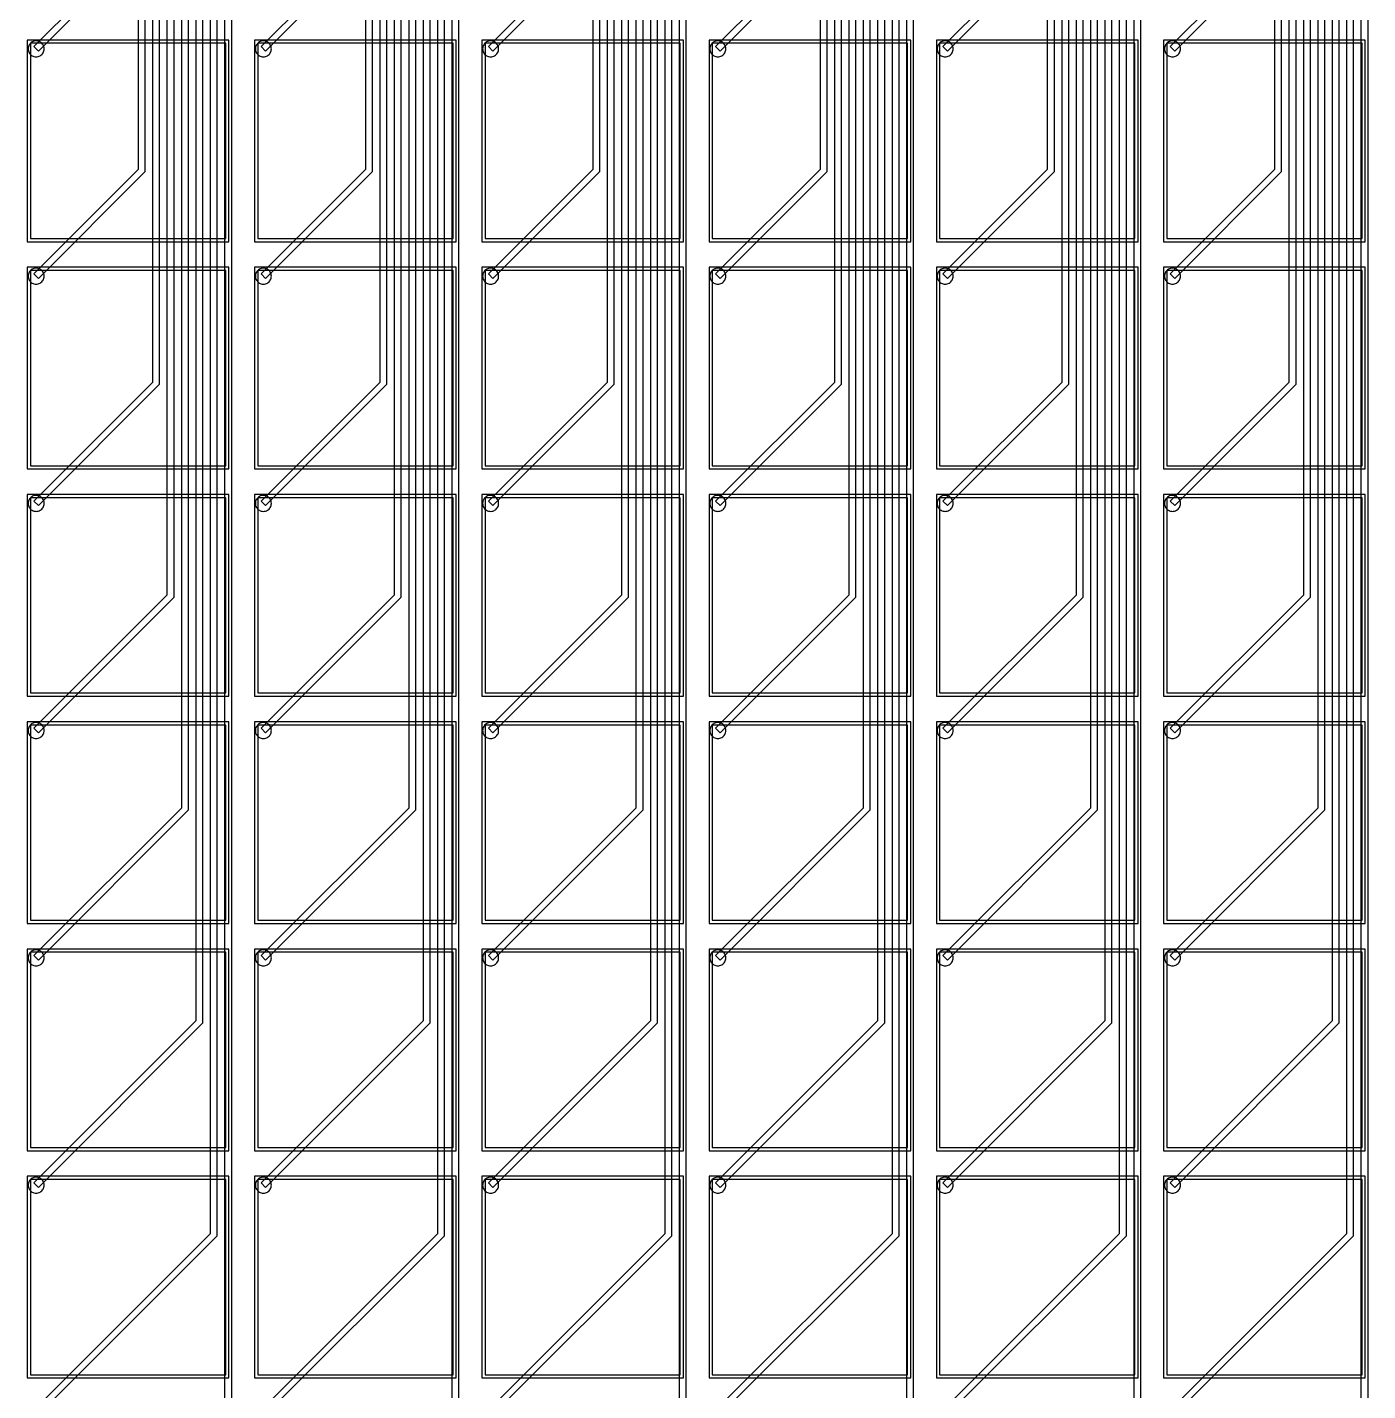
# Model space of a CAD drawing. Header units: metres. Extents: x -1210 to 4965, y 111 to 1966.
# Drawn here: x 1420 to 1838.8, y 749 to 1175 of the extents above; entities that cross this region are included whole.
import ezdxf

# ---------------------------------------------------------------- set-up
doc = ezdxf.new("R2010")
doc.units = ezdxf.units.M
for name, color, linetype in [('Etching', 1, 'CONTINUOUS'), ('EtchingPad', 2, 'CONTINUOUS'), ('Metal1', 4, 'CONTINUOUS'), ('Metal2', 3, 'CONTINUOUS')]:
    doc.layers.add(name, color=color, linetype=linetype)

msp = doc.modelspace()

# ---------------------------------------------------------------- linework, layer by layer
at = {"layer": 'Etching'}
for points in [[(1425.25, 1168.25), (1425.23, 1168.58), (1425.16, 1168.9), (1425.06, 1169.21), (1424.92, 1169.5), (1424.73, 1169.77), (1424.52, 1170.02), (1424.27, 1170.23), (1424, 1170.42), (1423.71, 1170.56), (1423.4, 1170.66), (1423.08, 1170.73), (1422.75, 1170.75), (1422.42, 1170.73), (1422.1, 1170.66), (1421.79, 1170.56), (1421.5, 1170.42), (1421.23, 1170.23), (1420.98, 1170.02), (1420.77, 1169.77), (1420.58, 1169.5), (1420.44, 1169.21), (1420.34, 1168.9), (1420.27, 1168.58), (1420.25, 1168.25), (1420.27, 1167.92), (1420.34, 1167.6), (1420.44, 1167.29), (1420.58, 1167), (1420.77, 1166.73), (1420.98, 1166.48), (1421.23, 1166.27), (1421.5, 1166.08), (1421.79, 1165.94), (1422.1, 1165.84), (1422.42, 1165.77), (1422.75, 1165.75), (1423.08, 1165.77), (1423.4, 1165.84), (1423.71, 1165.94), (1424, 1166.08), (1424.27, 1166.27), (1424.52, 1166.48), (1424.73, 1166.73), (1424.92, 1167), (1425.06, 1167.29), (1425.16, 1167.6), (1425.23, 1167.92), (1425.25, 1168.25)], [(1496.25, 1168.25), (1496.23, 1168.58), (1496.16, 1168.9), (1496.06, 1169.21), (1495.92, 1169.5), (1495.73, 1169.77), (1495.52, 1170.02), (1495.27, 1170.23), (1495, 1170.42), (1494.71, 1170.56), (1494.4, 1170.66), (1494.08, 1170.73), (1493.75, 1170.75), (1493.42, 1170.73), (1493.1, 1170.66), (1492.79, 1170.56), (1492.5, 1170.42), (1492.23, 1170.23), (1491.98, 1170.02), (1491.77, 1169.77), (1491.58, 1169.5), (1491.44, 1169.21), (1491.34, 1168.9), (1491.27, 1168.58), (1491.25, 1168.25), (1491.27, 1167.92), (1491.34, 1167.6), (1491.44, 1167.29), (1491.58, 1167), (1491.77, 1166.73), (1491.98, 1166.48), (1492.23, 1166.27), (1492.5, 1166.08), (1492.79, 1165.94), (1493.1, 1165.84), (1493.42, 1165.77), (1493.75, 1165.75), (1494.08, 1165.77), (1494.4, 1165.84), (1494.71, 1165.94), (1495, 1166.08), (1495.27, 1166.27), (1495.52, 1166.48), (1495.73, 1166.73), (1495.92, 1167), (1496.06, 1167.29), (1496.16, 1167.6), (1496.23, 1167.92), (1496.25, 1168.25)], [(1567.25, 1168.25), (1567.23, 1168.58), (1567.16, 1168.9), (1567.06, 1169.21), (1566.92, 1169.5), (1566.73, 1169.77), (1566.52, 1170.02), (1566.27, 1170.23), (1566, 1170.42), (1565.71, 1170.56), (1565.4, 1170.66), (1565.08, 1170.73), (1564.75, 1170.75), (1564.42, 1170.73), (1564.1, 1170.66), (1563.79, 1170.56), (1563.5, 1170.42), (1563.23, 1170.23), (1562.98, 1170.02), (1562.77, 1169.77), (1562.58, 1169.5), (1562.44, 1169.21), (1562.34, 1168.9), (1562.27, 1168.58), (1562.25, 1168.25), (1562.27, 1167.92), (1562.34, 1167.6), (1562.44, 1167.29), (1562.58, 1167), (1562.77, 1166.73), (1562.98, 1166.48), (1563.23, 1166.27), (1563.5, 1166.08), (1563.79, 1165.94), (1564.1, 1165.84), (1564.42, 1165.77), (1564.75, 1165.75), (1565.08, 1165.77), (1565.4, 1165.84), (1565.71, 1165.94), (1566, 1166.08), (1566.27, 1166.27), (1566.52, 1166.48), (1566.73, 1166.73), (1566.92, 1167), (1567.06, 1167.29), (1567.16, 1167.6), (1567.23, 1167.92), (1567.25, 1168.25)], [(1638.25, 1168.25), (1638.23, 1168.58), (1638.16, 1168.9), (1638.06, 1169.21), (1637.92, 1169.5), (1637.73, 1169.77), (1637.52, 1170.02), (1637.27, 1170.23), (1637, 1170.42), (1636.71, 1170.56), (1636.4, 1170.66), (1636.08, 1170.73), (1635.75, 1170.75), (1635.42, 1170.73), (1635.1, 1170.66), (1634.79, 1170.56), (1634.5, 1170.42), (1634.23, 1170.23), (1633.98, 1170.02), (1633.77, 1169.77), (1633.58, 1169.5), (1633.44, 1169.21), (1633.34, 1168.9), (1633.27, 1168.58), (1633.25, 1168.25), (1633.27, 1167.92), (1633.34, 1167.6), (1633.44, 1167.29), (1633.58, 1167), (1633.77, 1166.73), (1633.98, 1166.48), (1634.23, 1166.27), (1634.5, 1166.08), (1634.79, 1165.94), (1635.1, 1165.84), (1635.42, 1165.77), (1635.75, 1165.75), (1636.08, 1165.77), (1636.4, 1165.84), (1636.71, 1165.94), (1637, 1166.08), (1637.27, 1166.27), (1637.52, 1166.48), (1637.73, 1166.73), (1637.92, 1167), (1638.06, 1167.29), (1638.16, 1167.6), (1638.23, 1167.92), (1638.25, 1168.25)], [(1709.25, 1168.25), (1709.23, 1168.58), (1709.16, 1168.9), (1709.06, 1169.21), (1708.92, 1169.5), (1708.73, 1169.77), (1708.52, 1170.02), (1708.27, 1170.23), (1708, 1170.42), (1707.71, 1170.56), (1707.4, 1170.66), (1707.08, 1170.73), (1706.75, 1170.75), (1706.42, 1170.73), (1706.1, 1170.66), (1705.79, 1170.56), (1705.5, 1170.42), (1705.23, 1170.23), (1704.98, 1170.02), (1704.77, 1169.77), (1704.58, 1169.5), (1704.44, 1169.21), (1704.34, 1168.9), (1704.27, 1168.58), (1704.25, 1168.25), (1704.27, 1167.92), (1704.34, 1167.6), (1704.44, 1167.29), (1704.58, 1167), (1704.77, 1166.73), (1704.98, 1166.48), (1705.23, 1166.27), (1705.5, 1166.08), (1705.79, 1165.94), (1706.1, 1165.84), (1706.42, 1165.77), (1706.75, 1165.75), (1707.08, 1165.77), (1707.4, 1165.84), (1707.71, 1165.94), (1708, 1166.08), (1708.27, 1166.27), (1708.52, 1166.48), (1708.73, 1166.73), (1708.92, 1167), (1709.06, 1167.29), (1709.16, 1167.6), (1709.23, 1167.92), (1709.25, 1168.25)], [(1780.25, 1168.25), (1780.23, 1168.58), (1780.16, 1168.9), (1780.06, 1169.21), (1779.92, 1169.5), (1779.73, 1169.77), (1779.52, 1170.02), (1779.27, 1170.23), (1779, 1170.42), (1778.71, 1170.56), (1778.4, 1170.66), (1778.08, 1170.73), (1777.75, 1170.75), (1777.42, 1170.73), (1777.1, 1170.66), (1776.79, 1170.56), (1776.5, 1170.42), (1776.23, 1170.23), (1775.98, 1170.02), (1775.77, 1169.77), (1775.58, 1169.5), (1775.44, 1169.21), (1775.34, 1168.9), (1775.27, 1168.58), (1775.25, 1168.25), (1775.27, 1167.92), (1775.34, 1167.6), (1775.44, 1167.29), (1775.58, 1167), (1775.77, 1166.73), (1775.98, 1166.48), (1776.23, 1166.27), (1776.5, 1166.08), (1776.79, 1165.94), (1777.1, 1165.84), (1777.42, 1165.77), (1777.75, 1165.75), (1778.08, 1165.77), (1778.4, 1165.84), (1778.71, 1165.94), (1779, 1166.08), (1779.27, 1166.27), (1779.52, 1166.48), (1779.73, 1166.73), (1779.92, 1167), (1780.06, 1167.29), (1780.16, 1167.6), (1780.23, 1167.92), (1780.25, 1168.25)], [(1425.25, 1097.25), (1425.23, 1097.58), (1425.16, 1097.9), (1425.06, 1098.21), (1424.92, 1098.5), (1424.73, 1098.77), (1424.52, 1099.02), (1424.27, 1099.23), (1424, 1099.42), (1423.71, 1099.56), (1423.4, 1099.66), (1423.08, 1099.73), (1422.75, 1099.75), (1422.42, 1099.73), (1422.1, 1099.66), (1421.79, 1099.56), (1421.5, 1099.42), (1421.23, 1099.23), (1420.98, 1099.02), (1420.77, 1098.77), (1420.58, 1098.5), (1420.44, 1098.21), (1420.34, 1097.9), (1420.27, 1097.58), (1420.25, 1097.25), (1420.27, 1096.92), (1420.34, 1096.6), (1420.44, 1096.29), (1420.58, 1096), (1420.77, 1095.73), (1420.98, 1095.48), (1421.23, 1095.27), (1421.5, 1095.08), (1421.79, 1094.94), (1422.1, 1094.84), (1422.42, 1094.77), (1422.75, 1094.75), (1423.08, 1094.77), (1423.4, 1094.84), (1423.71, 1094.94), (1424, 1095.08), (1424.27, 1095.27), (1424.52, 1095.48), (1424.73, 1095.73), (1424.92, 1096), (1425.06, 1096.29), (1425.16, 1096.6), (1425.23, 1096.92), (1425.25, 1097.25)], [(1496.25, 1097.25), (1496.23, 1097.58), (1496.16, 1097.9), (1496.06, 1098.21), (1495.92, 1098.5), (1495.73, 1098.77), (1495.52, 1099.02), (1495.27, 1099.23), (1495, 1099.42), (1494.71, 1099.56), (1494.4, 1099.66), (1494.08, 1099.73), (1493.75, 1099.75), (1493.42, 1099.73), (1493.1, 1099.66), (1492.79, 1099.56), (1492.5, 1099.42), (1492.23, 1099.23), (1491.98, 1099.02), (1491.77, 1098.77), (1491.58, 1098.5), (1491.44, 1098.21), (1491.34, 1097.9), (1491.27, 1097.58), (1491.25, 1097.25), (1491.27, 1096.92), (1491.34, 1096.6), (1491.44, 1096.29), (1491.58, 1096), (1491.77, 1095.73), (1491.98, 1095.48), (1492.23, 1095.27), (1492.5, 1095.08), (1492.79, 1094.94), (1493.1, 1094.84), (1493.42, 1094.77), (1493.75, 1094.75), (1494.08, 1094.77), (1494.4, 1094.84), (1494.71, 1094.94), (1495, 1095.08), (1495.27, 1095.27), (1495.52, 1095.48), (1495.73, 1095.73), (1495.92, 1096), (1496.06, 1096.29), (1496.16, 1096.6), (1496.23, 1096.92), (1496.25, 1097.25)], [(1567.25, 1097.25), (1567.23, 1097.58), (1567.16, 1097.9), (1567.06, 1098.21), (1566.92, 1098.5), (1566.73, 1098.77), (1566.52, 1099.02), (1566.27, 1099.23), (1566, 1099.42), (1565.71, 1099.56), (1565.4, 1099.66), (1565.08, 1099.73), (1564.75, 1099.75), (1564.42, 1099.73), (1564.1, 1099.66), (1563.79, 1099.56), (1563.5, 1099.42), (1563.23, 1099.23), (1562.98, 1099.02), (1562.77, 1098.77), (1562.58, 1098.5), (1562.44, 1098.21), (1562.34, 1097.9), (1562.27, 1097.58), (1562.25, 1097.25), (1562.27, 1096.92), (1562.34, 1096.6), (1562.44, 1096.29), (1562.58, 1096), (1562.77, 1095.73), (1562.98, 1095.48), (1563.23, 1095.27), (1563.5, 1095.08), (1563.79, 1094.94), (1564.1, 1094.84), (1564.42, 1094.77), (1564.75, 1094.75), (1565.08, 1094.77), (1565.4, 1094.84), (1565.71, 1094.94), (1566, 1095.08), (1566.27, 1095.27), (1566.52, 1095.48), (1566.73, 1095.73), (1566.92, 1096), (1567.06, 1096.29), (1567.16, 1096.6), (1567.23, 1096.92), (1567.25, 1097.25)], [(1638.25, 1097.25), (1638.23, 1097.58), (1638.16, 1097.9), (1638.06, 1098.21), (1637.92, 1098.5), (1637.73, 1098.77), (1637.52, 1099.02), (1637.27, 1099.23), (1637, 1099.42), (1636.71, 1099.56), (1636.4, 1099.66), (1636.08, 1099.73), (1635.75, 1099.75), (1635.42, 1099.73), (1635.1, 1099.66), (1634.79, 1099.56), (1634.5, 1099.42), (1634.23, 1099.23), (1633.98, 1099.02), (1633.77, 1098.77), (1633.58, 1098.5), (1633.44, 1098.21), (1633.34, 1097.9), (1633.27, 1097.58), (1633.25, 1097.25), (1633.27, 1096.92), (1633.34, 1096.6), (1633.44, 1096.29), (1633.58, 1096), (1633.77, 1095.73), (1633.98, 1095.48), (1634.23, 1095.27), (1634.5, 1095.08), (1634.79, 1094.94), (1635.1, 1094.84), (1635.42, 1094.77), (1635.75, 1094.75), (1636.08, 1094.77), (1636.4, 1094.84), (1636.71, 1094.94), (1637, 1095.08), (1637.27, 1095.27), (1637.52, 1095.48), (1637.73, 1095.73), (1637.92, 1096), (1638.06, 1096.29), (1638.16, 1096.6), (1638.23, 1096.92), (1638.25, 1097.25)], [(1709.25, 1097.25), (1709.23, 1097.58), (1709.16, 1097.9), (1709.06, 1098.21), (1708.92, 1098.5), (1708.73, 1098.77), (1708.52, 1099.02), (1708.27, 1099.23), (1708, 1099.42), (1707.71, 1099.56), (1707.4, 1099.66), (1707.08, 1099.73), (1706.75, 1099.75), (1706.42, 1099.73), (1706.1, 1099.66), (1705.79, 1099.56), (1705.5, 1099.42), (1705.23, 1099.23), (1704.98, 1099.02), (1704.77, 1098.77), (1704.58, 1098.5), (1704.44, 1098.21), (1704.34, 1097.9), (1704.27, 1097.58), (1704.25, 1097.25), (1704.27, 1096.92), (1704.34, 1096.6), (1704.44, 1096.29), (1704.58, 1096), (1704.77, 1095.73), (1704.98, 1095.48), (1705.23, 1095.27), (1705.5, 1095.08), (1705.79, 1094.94), (1706.1, 1094.84), (1706.42, 1094.77), (1706.75, 1094.75), (1707.08, 1094.77), (1707.4, 1094.84), (1707.71, 1094.94), (1708, 1095.08), (1708.27, 1095.27), (1708.52, 1095.48), (1708.73, 1095.73), (1708.92, 1096), (1709.06, 1096.29), (1709.16, 1096.6), (1709.23, 1096.92), (1709.25, 1097.25)], [(1780.25, 1097.25), (1780.23, 1097.58), (1780.16, 1097.9), (1780.06, 1098.21), (1779.92, 1098.5), (1779.73, 1098.77), (1779.52, 1099.02), (1779.27, 1099.23), (1779, 1099.42), (1778.71, 1099.56), (1778.4, 1099.66), (1778.08, 1099.73), (1777.75, 1099.75), (1777.42, 1099.73), (1777.1, 1099.66), (1776.79, 1099.56), (1776.5, 1099.42), (1776.23, 1099.23), (1775.98, 1099.02), (1775.77, 1098.77), (1775.58, 1098.5), (1775.44, 1098.21), (1775.34, 1097.9), (1775.27, 1097.58), (1775.25, 1097.25), (1775.27, 1096.92), (1775.34, 1096.6), (1775.44, 1096.29), (1775.58, 1096), (1775.77, 1095.73), (1775.98, 1095.48), (1776.23, 1095.27), (1776.5, 1095.08), (1776.79, 1094.94), (1777.1, 1094.84), (1777.42, 1094.77), (1777.75, 1094.75), (1778.08, 1094.77), (1778.4, 1094.84), (1778.71, 1094.94), (1779, 1095.08), (1779.27, 1095.27), (1779.52, 1095.48), (1779.73, 1095.73), (1779.92, 1096), (1780.06, 1096.29), (1780.16, 1096.6), (1780.23, 1096.92), (1780.25, 1097.25)], [(1425.25, 1026.25), (1425.23, 1026.58), (1425.16, 1026.9), (1425.06, 1027.21), (1424.92, 1027.5), (1424.73, 1027.77), (1424.52, 1028.02), (1424.27, 1028.23), (1424, 1028.42), (1423.71, 1028.56), (1423.4, 1028.66), (1423.08, 1028.73), (1422.75, 1028.75), (1422.42, 1028.73), (1422.1, 1028.66), (1421.79, 1028.56), (1421.5, 1028.42), (1421.23, 1028.23), (1420.98, 1028.02), (1420.77, 1027.77), (1420.58, 1027.5), (1420.44, 1027.21), (1420.34, 1026.9), (1420.27, 1026.58), (1420.25, 1026.25), (1420.27, 1025.92), (1420.34, 1025.6), (1420.44, 1025.29), (1420.58, 1025), (1420.77, 1024.73), (1420.98, 1024.48), (1421.23, 1024.27), (1421.5, 1024.08), (1421.79, 1023.94), (1422.1, 1023.84), (1422.42, 1023.77), (1422.75, 1023.75), (1423.08, 1023.77), (1423.4, 1023.84), (1423.71, 1023.94), (1424, 1024.08), (1424.27, 1024.27), (1424.52, 1024.48), (1424.73, 1024.73), (1424.92, 1025), (1425.06, 1025.29), (1425.16, 1025.6), (1425.23, 1025.92), (1425.25, 1026.25)], [(1496.25, 1026.25), (1496.23, 1026.58), (1496.16, 1026.9), (1496.06, 1027.21), (1495.92, 1027.5), (1495.73, 1027.77), (1495.52, 1028.02), (1495.27, 1028.23), (1495, 1028.42), (1494.71, 1028.56), (1494.4, 1028.66), (1494.08, 1028.73), (1493.75, 1028.75), (1493.42, 1028.73), (1493.1, 1028.66), (1492.79, 1028.56), (1492.5, 1028.42), (1492.23, 1028.23), (1491.98, 1028.02), (1491.77, 1027.77), (1491.58, 1027.5), (1491.44, 1027.21), (1491.34, 1026.9), (1491.27, 1026.58), (1491.25, 1026.25), (1491.27, 1025.92), (1491.34, 1025.6), (1491.44, 1025.29), (1491.58, 1025), (1491.77, 1024.73), (1491.98, 1024.48), (1492.23, 1024.27), (1492.5, 1024.08), (1492.79, 1023.94), (1493.1, 1023.84), (1493.42, 1023.77), (1493.75, 1023.75), (1494.08, 1023.77), (1494.4, 1023.84), (1494.71, 1023.94), (1495, 1024.08), (1495.27, 1024.27), (1495.52, 1024.48), (1495.73, 1024.73), (1495.92, 1025), (1496.06, 1025.29), (1496.16, 1025.6), (1496.23, 1025.92), (1496.25, 1026.25)], [(1567.25, 1026.25), (1567.23, 1026.58), (1567.16, 1026.9), (1567.06, 1027.21), (1566.92, 1027.5), (1566.73, 1027.77), (1566.52, 1028.02), (1566.27, 1028.23), (1566, 1028.42), (1565.71, 1028.56), (1565.4, 1028.66), (1565.08, 1028.73), (1564.75, 1028.75), (1564.42, 1028.73), (1564.1, 1028.66), (1563.79, 1028.56), (1563.5, 1028.42), (1563.23, 1028.23), (1562.98, 1028.02), (1562.77, 1027.77), (1562.58, 1027.5), (1562.44, 1027.21), (1562.34, 1026.9), (1562.27, 1026.58), (1562.25, 1026.25), (1562.27, 1025.92), (1562.34, 1025.6), (1562.44, 1025.29), (1562.58, 1025), (1562.77, 1024.73), (1562.98, 1024.48), (1563.23, 1024.27), (1563.5, 1024.08), (1563.79, 1023.94), (1564.1, 1023.84), (1564.42, 1023.77), (1564.75, 1023.75), (1565.08, 1023.77), (1565.4, 1023.84), (1565.71, 1023.94), (1566, 1024.08), (1566.27, 1024.27), (1566.52, 1024.48), (1566.73, 1024.73), (1566.92, 1025), (1567.06, 1025.29), (1567.16, 1025.6), (1567.23, 1025.92), (1567.25, 1026.25)], [(1638.25, 1026.25), (1638.23, 1026.58), (1638.16, 1026.9), (1638.06, 1027.21), (1637.92, 1027.5), (1637.73, 1027.77), (1637.52, 1028.02), (1637.27, 1028.23), (1637, 1028.42), (1636.71, 1028.56), (1636.4, 1028.66), (1636.08, 1028.73), (1635.75, 1028.75), (1635.42, 1028.73), (1635.1, 1028.66), (1634.79, 1028.56), (1634.5, 1028.42), (1634.23, 1028.23), (1633.98, 1028.02), (1633.77, 1027.77), (1633.58, 1027.5), (1633.44, 1027.21), (1633.34, 1026.9), (1633.27, 1026.58), (1633.25, 1026.25), (1633.27, 1025.92), (1633.34, 1025.6), (1633.44, 1025.29), (1633.58, 1025), (1633.77, 1024.73), (1633.98, 1024.48), (1634.23, 1024.27), (1634.5, 1024.08), (1634.79, 1023.94), (1635.1, 1023.84), (1635.42, 1023.77), (1635.75, 1023.75), (1636.08, 1023.77), (1636.4, 1023.84), (1636.71, 1023.94), (1637, 1024.08), (1637.27, 1024.27), (1637.52, 1024.48), (1637.73, 1024.73), (1637.92, 1025), (1638.06, 1025.29), (1638.16, 1025.6), (1638.23, 1025.92), (1638.25, 1026.25)], [(1709.25, 1026.25), (1709.23, 1026.58), (1709.16, 1026.9), (1709.06, 1027.21), (1708.92, 1027.5), (1708.73, 1027.77), (1708.52, 1028.02), (1708.27, 1028.23), (1708, 1028.42), (1707.71, 1028.56), (1707.4, 1028.66), (1707.08, 1028.73), (1706.75, 1028.75), (1706.42, 1028.73), (1706.1, 1028.66), (1705.79, 1028.56), (1705.5, 1028.42), (1705.23, 1028.23), (1704.98, 1028.02), (1704.77, 1027.77), (1704.58, 1027.5), (1704.44, 1027.21), (1704.34, 1026.9), (1704.27, 1026.58), (1704.25, 1026.25), (1704.27, 1025.92), (1704.34, 1025.6), (1704.44, 1025.29), (1704.58, 1025), (1704.77, 1024.73), (1704.98, 1024.48), (1705.23, 1024.27), (1705.5, 1024.08), (1705.79, 1023.94), (1706.1, 1023.84), (1706.42, 1023.77), (1706.75, 1023.75), (1707.08, 1023.77), (1707.4, 1023.84), (1707.71, 1023.94), (1708, 1024.08), (1708.27, 1024.27), (1708.52, 1024.48), (1708.73, 1024.73), (1708.92, 1025), (1709.06, 1025.29), (1709.16, 1025.6), (1709.23, 1025.92), (1709.25, 1026.25)], [(1780.25, 1026.25), (1780.23, 1026.58), (1780.16, 1026.9), (1780.06, 1027.21), (1779.92, 1027.5), (1779.73, 1027.77), (1779.52, 1028.02), (1779.27, 1028.23), (1779, 1028.42), (1778.71, 1028.56), (1778.4, 1028.66), (1778.08, 1028.73), (1777.75, 1028.75), (1777.42, 1028.73), (1777.1, 1028.66), (1776.79, 1028.56), (1776.5, 1028.42), (1776.23, 1028.23), (1775.98, 1028.02), (1775.77, 1027.77), (1775.58, 1027.5), (1775.44, 1027.21), (1775.34, 1026.9), (1775.27, 1026.58), (1775.25, 1026.25), (1775.27, 1025.92), (1775.34, 1025.6), (1775.44, 1025.29), (1775.58, 1025), (1775.77, 1024.73), (1775.98, 1024.48), (1776.23, 1024.27), (1776.5, 1024.08), (1776.79, 1023.94), (1777.1, 1023.84), (1777.42, 1023.77), (1777.75, 1023.75), (1778.08, 1023.77), (1778.4, 1023.84), (1778.71, 1023.94), (1779, 1024.08), (1779.27, 1024.27), (1779.52, 1024.48), (1779.73, 1024.73), (1779.92, 1025), (1780.06, 1025.29), (1780.16, 1025.6), (1780.23, 1025.92), (1780.25, 1026.25)], [(1425.25, 955.25), (1425.23, 955.58), (1425.16, 955.9), (1425.06, 956.21), (1424.92, 956.5), (1424.73, 956.77), (1424.52, 957.02), (1424.27, 957.23), (1424, 957.42), (1423.71, 957.56), (1423.4, 957.66), (1423.08, 957.73), (1422.75, 957.75), (1422.42, 957.73), (1422.1, 957.66), (1421.79, 957.56), (1421.5, 957.42), (1421.23, 957.23), (1420.98, 957.02), (1420.77, 956.77), (1420.58, 956.5), (1420.44, 956.21), (1420.34, 955.9), (1420.27, 955.58), (1420.25, 955.25), (1420.27, 954.92), (1420.34, 954.6), (1420.44, 954.29), (1420.58, 954), (1420.77, 953.73), (1420.98, 953.48), (1421.23, 953.27), (1421.5, 953.08), (1421.79, 952.94), (1422.1, 952.84), (1422.42, 952.77), (1422.75, 952.75), (1423.08, 952.77), (1423.4, 952.84), (1423.71, 952.94), (1424, 953.08), (1424.27, 953.27), (1424.52, 953.48), (1424.73, 953.73), (1424.92, 954), (1425.06, 954.29), (1425.16, 954.6), (1425.23, 954.92), (1425.25, 955.25)], [(1496.25, 955.25), (1496.23, 955.58), (1496.16, 955.9), (1496.06, 956.21), (1495.92, 956.5), (1495.73, 956.77), (1495.52, 957.02), (1495.27, 957.23), (1495, 957.42), (1494.71, 957.56), (1494.4, 957.66), (1494.08, 957.73), (1493.75, 957.75), (1493.42, 957.73), (1493.1, 957.66), (1492.79, 957.56), (1492.5, 957.42), (1492.23, 957.23), (1491.98, 957.02), (1491.77, 956.77), (1491.58, 956.5), (1491.44, 956.21), (1491.34, 955.9), (1491.27, 955.58), (1491.25, 955.25), (1491.27, 954.92), (1491.34, 954.6), (1491.44, 954.29), (1491.58, 954), (1491.77, 953.73), (1491.98, 953.48), (1492.23, 953.27), (1492.5, 953.08), (1492.79, 952.94), (1493.1, 952.84), (1493.42, 952.77), (1493.75, 952.75), (1494.08, 952.77), (1494.4, 952.84), (1494.71, 952.94), (1495, 953.08), (1495.27, 953.27), (1495.52, 953.48), (1495.73, 953.73), (1495.92, 954), (1496.06, 954.29), (1496.16, 954.6), (1496.23, 954.92), (1496.25, 955.25)], [(1567.25, 955.25), (1567.23, 955.58), (1567.16, 955.9), (1567.06, 956.21), (1566.92, 956.5), (1566.73, 956.77), (1566.52, 957.02), (1566.27, 957.23), (1566, 957.42), (1565.71, 957.56), (1565.4, 957.66), (1565.08, 957.73), (1564.75, 957.75), (1564.42, 957.73), (1564.1, 957.66), (1563.79, 957.56), (1563.5, 957.42), (1563.23, 957.23), (1562.98, 957.02), (1562.77, 956.77), (1562.58, 956.5), (1562.44, 956.21), (1562.34, 955.9), (1562.27, 955.58), (1562.25, 955.25), (1562.27, 954.92), (1562.34, 954.6), (1562.44, 954.29), (1562.58, 954), (1562.77, 953.73), (1562.98, 953.48), (1563.23, 953.27), (1563.5, 953.08), (1563.79, 952.94), (1564.1, 952.84), (1564.42, 952.77), (1564.75, 952.75), (1565.08, 952.77), (1565.4, 952.84), (1565.71, 952.94), (1566, 953.08), (1566.27, 953.27), (1566.52, 953.48), (1566.73, 953.73), (1566.92, 954), (1567.06, 954.29), (1567.16, 954.6), (1567.23, 954.92), (1567.25, 955.25)], [(1638.25, 955.25), (1638.23, 955.58), (1638.16, 955.9), (1638.06, 956.21), (1637.92, 956.5), (1637.73, 956.77), (1637.52, 957.02), (1637.27, 957.23), (1637, 957.42), (1636.71, 957.56), (1636.4, 957.66), (1636.08, 957.73), (1635.75, 957.75), (1635.42, 957.73), (1635.1, 957.66), (1634.79, 957.56), (1634.5, 957.42), (1634.23, 957.23), (1633.98, 957.02), (1633.77, 956.77), (1633.58, 956.5), (1633.44, 956.21), (1633.34, 955.9), (1633.27, 955.58), (1633.25, 955.25), (1633.27, 954.92), (1633.34, 954.6), (1633.44, 954.29), (1633.58, 954), (1633.77, 953.73), (1633.98, 953.48), (1634.23, 953.27), (1634.5, 953.08), (1634.79, 952.94), (1635.1, 952.84), (1635.42, 952.77), (1635.75, 952.75), (1636.08, 952.77), (1636.4, 952.84), (1636.71, 952.94), (1637, 953.08), (1637.27, 953.27), (1637.52, 953.48), (1637.73, 953.73), (1637.92, 954), (1638.06, 954.29), (1638.16, 954.6), (1638.23, 954.92), (1638.25, 955.25)], [(1709.25, 955.25), (1709.23, 955.58), (1709.16, 955.9), (1709.06, 956.21), (1708.92, 956.5), (1708.73, 956.77), (1708.52, 957.02), (1708.27, 957.23), (1708, 957.42), (1707.71, 957.56), (1707.4, 957.66), (1707.08, 957.73), (1706.75, 957.75), (1706.42, 957.73), (1706.1, 957.66), (1705.79, 957.56), (1705.5, 957.42), (1705.23, 957.23), (1704.98, 957.02), (1704.77, 956.77), (1704.58, 956.5), (1704.44, 956.21), (1704.34, 955.9), (1704.27, 955.58), (1704.25, 955.25), (1704.27, 954.92), (1704.34, 954.6), (1704.44, 954.29), (1704.58, 954), (1704.77, 953.73), (1704.98, 953.48), (1705.23, 953.27), (1705.5, 953.08), (1705.79, 952.94), (1706.1, 952.84), (1706.42, 952.77), (1706.75, 952.75), (1707.08, 952.77), (1707.4, 952.84), (1707.71, 952.94), (1708, 953.08), (1708.27, 953.27), (1708.52, 953.48), (1708.73, 953.73), (1708.92, 954), (1709.06, 954.29), (1709.16, 954.6), (1709.23, 954.92), (1709.25, 955.25)], [(1780.25, 955.25), (1780.23, 955.58), (1780.16, 955.9), (1780.06, 956.21), (1779.92, 956.5), (1779.73, 956.77), (1779.52, 957.02), (1779.27, 957.23), (1779, 957.42), (1778.71, 957.56), (1778.4, 957.66), (1778.08, 957.73), (1777.75, 957.75), (1777.42, 957.73), (1777.1, 957.66), (1776.79, 957.56), (1776.5, 957.42), (1776.23, 957.23), (1775.98, 957.02), (1775.77, 956.77), (1775.58, 956.5), (1775.44, 956.21), (1775.34, 955.9), (1775.27, 955.58), (1775.25, 955.25), (1775.27, 954.92), (1775.34, 954.6), (1775.44, 954.29), (1775.58, 954), (1775.77, 953.73), (1775.98, 953.48), (1776.23, 953.27), (1776.5, 953.08), (1776.79, 952.94), (1777.1, 952.84), (1777.42, 952.77), (1777.75, 952.75), (1778.08, 952.77), (1778.4, 952.84), (1778.71, 952.94), (1779, 953.08), (1779.27, 953.27), (1779.52, 953.48), (1779.73, 953.73), (1779.92, 954), (1780.06, 954.29), (1780.16, 954.6), (1780.23, 954.92), (1780.25, 955.25)], [(1425.25, 884.25), (1425.23, 884.58), (1425.16, 884.9), (1425.06, 885.21), (1424.92, 885.5), (1424.73, 885.77), (1424.52, 886.02), (1424.27, 886.23), (1424, 886.42), (1423.71, 886.56), (1423.4, 886.66), (1423.08, 886.73), (1422.75, 886.75), (1422.42, 886.73), (1422.1, 886.66), (1421.79, 886.56), (1421.5, 886.42), (1421.23, 886.23), (1420.98, 886.02), (1420.77, 885.77), (1420.58, 885.5), (1420.44, 885.21), (1420.34, 884.9), (1420.27, 884.58), (1420.25, 884.25), (1420.27, 883.92), (1420.34, 883.6), (1420.44, 883.29), (1420.58, 883), (1420.77, 882.73), (1420.98, 882.48), (1421.23, 882.27), (1421.5, 882.08), (1421.79, 881.94), (1422.1, 881.84), (1422.42, 881.77), (1422.75, 881.75), (1423.08, 881.77), (1423.4, 881.84), (1423.71, 881.94), (1424, 882.08), (1424.27, 882.27), (1424.52, 882.48), (1424.73, 882.73), (1424.92, 883), (1425.06, 883.29), (1425.16, 883.6), (1425.23, 883.92), (1425.25, 884.25)], [(1496.25, 884.25), (1496.23, 884.58), (1496.16, 884.9), (1496.06, 885.21), (1495.92, 885.5), (1495.73, 885.77), (1495.52, 886.02), (1495.27, 886.23), (1495, 886.42), (1494.71, 886.56), (1494.4, 886.66), (1494.08, 886.73), (1493.75, 886.75), (1493.42, 886.73), (1493.1, 886.66), (1492.79, 886.56), (1492.5, 886.42), (1492.23, 886.23), (1491.98, 886.02), (1491.77, 885.77), (1491.58, 885.5), (1491.44, 885.21), (1491.34, 884.9), (1491.27, 884.58), (1491.25, 884.25), (1491.27, 883.92), (1491.34, 883.6), (1491.44, 883.29), (1491.58, 883), (1491.77, 882.73), (1491.98, 882.48), (1492.23, 882.27), (1492.5, 882.08), (1492.79, 881.94), (1493.1, 881.84), (1493.42, 881.77), (1493.75, 881.75), (1494.08, 881.77), (1494.4, 881.84), (1494.71, 881.94), (1495, 882.08), (1495.27, 882.27), (1495.52, 882.48), (1495.73, 882.73), (1495.92, 883), (1496.06, 883.29), (1496.16, 883.6), (1496.23, 883.92), (1496.25, 884.25)], [(1567.25, 884.25), (1567.23, 884.58), (1567.16, 884.9), (1567.06, 885.21), (1566.92, 885.5), (1566.73, 885.77), (1566.52, 886.02), (1566.27, 886.23), (1566, 886.42), (1565.71, 886.56), (1565.4, 886.66), (1565.08, 886.73), (1564.75, 886.75), (1564.42, 886.73), (1564.1, 886.66), (1563.79, 886.56), (1563.5, 886.42), (1563.23, 886.23), (1562.98, 886.02), (1562.77, 885.77), (1562.58, 885.5), (1562.44, 885.21), (1562.34, 884.9), (1562.27, 884.58), (1562.25, 884.25), (1562.27, 883.92), (1562.34, 883.6), (1562.44, 883.29), (1562.58, 883), (1562.77, 882.73), (1562.98, 882.48), (1563.23, 882.27), (1563.5, 882.08), (1563.79, 881.94), (1564.1, 881.84), (1564.42, 881.77), (1564.75, 881.75), (1565.08, 881.77), (1565.4, 881.84), (1565.71, 881.94), (1566, 882.08), (1566.27, 882.27), (1566.52, 882.48), (1566.73, 882.73), (1566.92, 883), (1567.06, 883.29), (1567.16, 883.6), (1567.23, 883.92), (1567.25, 884.25)], [(1638.25, 884.25), (1638.23, 884.58), (1638.16, 884.9), (1638.06, 885.21), (1637.92, 885.5), (1637.73, 885.77), (1637.52, 886.02), (1637.27, 886.23), (1637, 886.42), (1636.71, 886.56), (1636.4, 886.66), (1636.08, 886.73), (1635.75, 886.75), (1635.42, 886.73), (1635.1, 886.66), (1634.79, 886.56), (1634.5, 886.42), (1634.23, 886.23), (1633.98, 886.02), (1633.77, 885.77), (1633.58, 885.5), (1633.44, 885.21), (1633.34, 884.9), (1633.27, 884.58), (1633.25, 884.25), (1633.27, 883.92), (1633.34, 883.6), (1633.44, 883.29), (1633.58, 883), (1633.77, 882.73), (1633.98, 882.48), (1634.23, 882.27), (1634.5, 882.08), (1634.79, 881.94), (1635.1, 881.84), (1635.42, 881.77), (1635.75, 881.75), (1636.08, 881.77), (1636.4, 881.84), (1636.71, 881.94), (1637, 882.08), (1637.27, 882.27), (1637.52, 882.48), (1637.73, 882.73), (1637.92, 883), (1638.06, 883.29), (1638.16, 883.6), (1638.23, 883.92), (1638.25, 884.25)], [(1709.25, 884.25), (1709.23, 884.58), (1709.16, 884.9), (1709.06, 885.21), (1708.92, 885.5), (1708.73, 885.77), (1708.52, 886.02), (1708.27, 886.23), (1708, 886.42), (1707.71, 886.56), (1707.4, 886.66), (1707.08, 886.73), (1706.75, 886.75), (1706.42, 886.73), (1706.1, 886.66), (1705.79, 886.56), (1705.5, 886.42), (1705.23, 886.23), (1704.98, 886.02), (1704.77, 885.77), (1704.58, 885.5), (1704.44, 885.21), (1704.34, 884.9), (1704.27, 884.58), (1704.25, 884.25), (1704.27, 883.92), (1704.34, 883.6), (1704.44, 883.29), (1704.58, 883), (1704.77, 882.73), (1704.98, 882.48), (1705.23, 882.27), (1705.5, 882.08), (1705.79, 881.94), (1706.1, 881.84), (1706.42, 881.77), (1706.75, 881.75), (1707.08, 881.77), (1707.4, 881.84), (1707.71, 881.94), (1708, 882.08), (1708.27, 882.27), (1708.52, 882.48), (1708.73, 882.73), (1708.92, 883), (1709.06, 883.29), (1709.16, 883.6), (1709.23, 883.92), (1709.25, 884.25)], [(1780.25, 884.25), (1780.23, 884.58), (1780.16, 884.9), (1780.06, 885.21), (1779.92, 885.5), (1779.73, 885.77), (1779.52, 886.02), (1779.27, 886.23), (1779, 886.42), (1778.71, 886.56), (1778.4, 886.66), (1778.08, 886.73), (1777.75, 886.75), (1777.42, 886.73), (1777.1, 886.66), (1776.79, 886.56), (1776.5, 886.42), (1776.23, 886.23), (1775.98, 886.02), (1775.77, 885.77), (1775.58, 885.5), (1775.44, 885.21), (1775.34, 884.9), (1775.27, 884.58), (1775.25, 884.25), (1775.27, 883.92), (1775.34, 883.6), (1775.44, 883.29), (1775.58, 883), (1775.77, 882.73), (1775.98, 882.48), (1776.23, 882.27), (1776.5, 882.08), (1776.79, 881.94), (1777.1, 881.84), (1777.42, 881.77), (1777.75, 881.75), (1778.08, 881.77), (1778.4, 881.84), (1778.71, 881.94), (1779, 882.08), (1779.27, 882.27), (1779.52, 882.48), (1779.73, 882.73), (1779.92, 883), (1780.06, 883.29), (1780.16, 883.6), (1780.23, 883.92), (1780.25, 884.25)], [(1425.25, 813.25), (1425.23, 813.58), (1425.16, 813.9), (1425.06, 814.21), (1424.92, 814.5), (1424.73, 814.77), (1424.52, 815.02), (1424.27, 815.23), (1424, 815.42), (1423.71, 815.56), (1423.4, 815.66), (1423.08, 815.73), (1422.75, 815.75), (1422.42, 815.73), (1422.1, 815.66), (1421.79, 815.56), (1421.5, 815.42), (1421.23, 815.23), (1420.98, 815.02), (1420.77, 814.77), (1420.58, 814.5), (1420.44, 814.21), (1420.34, 813.9), (1420.27, 813.58), (1420.25, 813.25), (1420.27, 812.92), (1420.34, 812.6), (1420.44, 812.29), (1420.58, 812), (1420.77, 811.73), (1420.98, 811.48), (1421.23, 811.27), (1421.5, 811.08), (1421.79, 810.94), (1422.1, 810.84), (1422.42, 810.77), (1422.75, 810.75), (1423.08, 810.77), (1423.4, 810.84), (1423.71, 810.94), (1424, 811.08), (1424.27, 811.27), (1424.52, 811.48), (1424.73, 811.73), (1424.92, 812), (1425.06, 812.29), (1425.16, 812.6), (1425.23, 812.92), (1425.25, 813.25)], [(1496.25, 813.25), (1496.23, 813.58), (1496.16, 813.9), (1496.06, 814.21), (1495.92, 814.5), (1495.73, 814.77), (1495.52, 815.02), (1495.27, 815.23), (1495, 815.42), (1494.71, 815.56), (1494.4, 815.66), (1494.08, 815.73), (1493.75, 815.75), (1493.42, 815.73), (1493.1, 815.66), (1492.79, 815.56), (1492.5, 815.42), (1492.23, 815.23), (1491.98, 815.02), (1491.77, 814.77), (1491.58, 814.5), (1491.44, 814.21), (1491.34, 813.9), (1491.27, 813.58), (1491.25, 813.25), (1491.27, 812.92), (1491.34, 812.6), (1491.44, 812.29), (1491.58, 812), (1491.77, 811.73), (1491.98, 811.48), (1492.23, 811.27), (1492.5, 811.08), (1492.79, 810.94), (1493.1, 810.84), (1493.42, 810.77), (1493.75, 810.75), (1494.08, 810.77), (1494.4, 810.84), (1494.71, 810.94), (1495, 811.08), (1495.27, 811.27), (1495.52, 811.48), (1495.73, 811.73), (1495.92, 812), (1496.06, 812.29), (1496.16, 812.6), (1496.23, 812.92), (1496.25, 813.25)], [(1567.25, 813.25), (1567.23, 813.58), (1567.16, 813.9), (1567.06, 814.21), (1566.92, 814.5), (1566.73, 814.77), (1566.52, 815.02), (1566.27, 815.23), (1566, 815.42), (1565.71, 815.56), (1565.4, 815.66), (1565.08, 815.73), (1564.75, 815.75), (1564.42, 815.73), (1564.1, 815.66), (1563.79, 815.56), (1563.5, 815.42), (1563.23, 815.23), (1562.98, 815.02), (1562.77, 814.77), (1562.58, 814.5), (1562.44, 814.21), (1562.34, 813.9), (1562.27, 813.58), (1562.25, 813.25), (1562.27, 812.92), (1562.34, 812.6), (1562.44, 812.29), (1562.58, 812), (1562.77, 811.73), (1562.98, 811.48), (1563.23, 811.27), (1563.5, 811.08), (1563.79, 810.94), (1564.1, 810.84), (1564.42, 810.77), (1564.75, 810.75), (1565.08, 810.77), (1565.4, 810.84), (1565.71, 810.94), (1566, 811.08), (1566.27, 811.27), (1566.52, 811.48), (1566.73, 811.73), (1566.92, 812), (1567.06, 812.29), (1567.16, 812.6), (1567.23, 812.92), (1567.25, 813.25)], [(1638.25, 813.25), (1638.23, 813.58), (1638.16, 813.9), (1638.06, 814.21), (1637.92, 814.5), (1637.73, 814.77), (1637.52, 815.02), (1637.27, 815.23), (1637, 815.42), (1636.71, 815.56), (1636.4, 815.66), (1636.08, 815.73), (1635.75, 815.75), (1635.42, 815.73), (1635.1, 815.66), (1634.79, 815.56), (1634.5, 815.42), (1634.23, 815.23), (1633.98, 815.02), (1633.77, 814.77), (1633.58, 814.5), (1633.44, 814.21), (1633.34, 813.9), (1633.27, 813.58), (1633.25, 813.25), (1633.27, 812.92), (1633.34, 812.6), (1633.44, 812.29), (1633.58, 812), (1633.77, 811.73), (1633.98, 811.48), (1634.23, 811.27), (1634.5, 811.08), (1634.79, 810.94), (1635.1, 810.84), (1635.42, 810.77), (1635.75, 810.75), (1636.08, 810.77), (1636.4, 810.84), (1636.71, 810.94), (1637, 811.08), (1637.27, 811.27), (1637.52, 811.48), (1637.73, 811.73), (1637.92, 812), (1638.06, 812.29), (1638.16, 812.6), (1638.23, 812.92), (1638.25, 813.25)], [(1709.25, 813.25), (1709.23, 813.58), (1709.16, 813.9), (1709.06, 814.21), (1708.92, 814.5), (1708.73, 814.77), (1708.52, 815.02), (1708.27, 815.23), (1708, 815.42), (1707.71, 815.56), (1707.4, 815.66), (1707.08, 815.73), (1706.75, 815.75), (1706.42, 815.73), (1706.1, 815.66), (1705.79, 815.56), (1705.5, 815.42), (1705.23, 815.23), (1704.98, 815.02), (1704.77, 814.77), (1704.58, 814.5), (1704.44, 814.21), (1704.34, 813.9), (1704.27, 813.58), (1704.25, 813.25), (1704.27, 812.92), (1704.34, 812.6), (1704.44, 812.29), (1704.58, 812), (1704.77, 811.73), (1704.98, 811.48), (1705.23, 811.27), (1705.5, 811.08), (1705.79, 810.94), (1706.1, 810.84), (1706.42, 810.77), (1706.75, 810.75), (1707.08, 810.77), (1707.4, 810.84), (1707.71, 810.94), (1708, 811.08), (1708.27, 811.27), (1708.52, 811.48), (1708.73, 811.73), (1708.92, 812), (1709.06, 812.29), (1709.16, 812.6), (1709.23, 812.92), (1709.25, 813.25)], [(1780.25, 813.25), (1780.23, 813.58), (1780.16, 813.9), (1780.06, 814.21), (1779.92, 814.5), (1779.73, 814.77), (1779.52, 815.02), (1779.27, 815.23), (1779, 815.42), (1778.71, 815.56), (1778.4, 815.66), (1778.08, 815.73), (1777.75, 815.75), (1777.42, 815.73), (1777.1, 815.66), (1776.79, 815.56), (1776.5, 815.42), (1776.23, 815.23), (1775.98, 815.02), (1775.77, 814.77), (1775.58, 814.5), (1775.44, 814.21), (1775.34, 813.9), (1775.27, 813.58), (1775.25, 813.25), (1775.27, 812.92), (1775.34, 812.6), (1775.44, 812.29), (1775.58, 812), (1775.77, 811.73), (1775.98, 811.48), (1776.23, 811.27), (1776.5, 811.08), (1776.79, 810.94), (1777.1, 810.84), (1777.42, 810.77), (1777.75, 810.75), (1778.08, 810.77), (1778.4, 810.84), (1778.71, 810.94), (1779, 811.08), (1779.27, 811.27), (1779.52, 811.48), (1779.73, 811.73), (1779.92, 812), (1780.06, 812.29), (1780.16, 812.6), (1780.23, 812.92), (1780.25, 813.25)]]:
    msp.add_lwpolyline(points, close=True, dxfattribs=at)
at = {"layer": 'EtchingPad'}
for points in [[(1421, 1109), (1482, 1109), (1482, 1170), (1421, 1170), (1421, 1109)], [(1492, 1109), (1553, 1109), (1553, 1170), (1492, 1170), (1492, 1109)], [(1563, 1109), (1624, 1109), (1624, 1170), (1563, 1170), (1563, 1109)], [(1634, 1109), (1695, 1109), (1695, 1170), (1634, 1170), (1634, 1109)], [(1705, 1109), (1766, 1109), (1766, 1170), (1705, 1170), (1705, 1109)], [(1776, 1109), (1837, 1109), (1837, 1170), (1776, 1170), (1776, 1109)], [(1421, 1038), (1482, 1038), (1482, 1099), (1421, 1099), (1421, 1038)], [(1492, 1038), (1553, 1038), (1553, 1099), (1492, 1099), (1492, 1038)], [(1563, 1038), (1624, 1038), (1624, 1099), (1563, 1099), (1563, 1038)], [(1634, 1038), (1695, 1038), (1695, 1099), (1634, 1099), (1634, 1038)], [(1705, 1038), (1766, 1038), (1766, 1099), (1705, 1099), (1705, 1038)], [(1776, 1038), (1837, 1038), (1837, 1099), (1776, 1099), (1776, 1038)], [(1421, 967), (1482, 967), (1482, 1028), (1421, 1028), (1421, 967)], [(1492, 967), (1553, 967), (1553, 1028), (1492, 1028), (1492, 967)], [(1563, 967), (1624, 967), (1624, 1028), (1563, 1028), (1563, 967)], [(1634, 967), (1695, 967), (1695, 1028), (1634, 1028), (1634, 967)], [(1705, 967), (1766, 967), (1766, 1028), (1705, 1028), (1705, 967)], [(1776, 967), (1837, 967), (1837, 1028), (1776, 1028), (1776, 967)], [(1421, 896), (1482, 896), (1482, 957), (1421, 957), (1421, 896)], [(1492, 896), (1553, 896), (1553, 957), (1492, 957), (1492, 896)], [(1563, 896), (1624, 896), (1624, 957), (1563, 957), (1563, 896)], [(1634, 896), (1695, 896), (1695, 957), (1634, 957), (1634, 896)], [(1705, 896), (1766, 896), (1766, 957), (1705, 957), (1705, 896)], [(1776, 896), (1837, 896), (1837, 957), (1776, 957), (1776, 896)], [(1421, 825), (1482, 825), (1482, 886), (1421, 886), (1421, 825)], [(1492, 825), (1553, 825), (1553, 886), (1492, 886), (1492, 825)], [(1563, 825), (1624, 825), (1624, 886), (1563, 886), (1563, 825)], [(1634, 825), (1695, 825), (1695, 886), (1634, 886), (1634, 825)], [(1705, 825), (1766, 825), (1766, 886), (1705, 886), (1705, 825)], [(1776, 825), (1837, 825), (1837, 886), (1776, 886), (1776, 825)], [(1421, 754), (1482, 754), (1482, 815), (1421, 815), (1421, 754)], [(1492, 754), (1553, 754), (1553, 815), (1492, 815), (1492, 754)], [(1563, 754), (1624, 754), (1624, 815), (1563, 815), (1563, 754)], [(1634, 754), (1695, 754), (1695, 815), (1634, 815), (1634, 754)], [(1705, 754), (1766, 754), (1766, 815), (1705, 815), (1705, 754)], [(1776, 754), (1837, 754), (1837, 815), (1776, 815), (1776, 754)]]:
    msp.add_lwpolyline(points, close=True, dxfattribs=at)
at = {"layer": 'Metal1'}
for points in [[(1483.75, 1665.5), (1483.75, 730.84), (1423.46, 670.54), (1422.04, 671.96), (1481.75, 731.66), (1481.75, 1665.5)], [(1479.25, 1665.5), (1479.25, 797.34), (1423.46, 741.54), (1422.04, 742.96), (1477.25, 798.16), (1477.25, 1665.5)], [(1474.75, 1665.5), (1474.75, 863.84), (1423.46, 812.54), (1422.04, 813.96), (1472.75, 864.66), (1472.75, 1665.5)], [(1470.25, 1665.5), (1470.25, 930.34), (1423.46, 883.54), (1422.04, 884.96), (1468.25, 931.16), (1468.25, 1665.5)], [(1465.75, 1665.5), (1465.75, 996.84), (1423.46, 954.54), (1422.04, 955.96), (1463.75, 997.66), (1463.75, 1665.5)], [(1461.25, 1665.5), (1461.25, 1063.34), (1423.46, 1025.54), (1422.04, 1026.96), (1459.25, 1064.16), (1459.25, 1665.5)], [(1456.75, 1665.5), (1456.75, 1129.84), (1423.46, 1096.54), (1422.04, 1097.96), (1454.75, 1130.66), (1454.75, 1665.5)], [(1452.25, 1665.5), (1452.25, 1196.34), (1423.46, 1167.54), (1422.04, 1168.96), (1450.25, 1197.16), (1450.25, 1665.5)], [(1554.75, 1665.5), (1554.75, 730.84), (1494.46, 670.54), (1493.04, 671.96), (1552.75, 731.66), (1552.75, 1665.5)], [(1550.25, 1665.5), (1550.25, 797.34), (1494.46, 741.54), (1493.04, 742.96), (1548.25, 798.16), (1548.25, 1665.5)], [(1545.75, 1665.5), (1545.75, 863.84), (1494.46, 812.54), (1493.04, 813.96), (1543.75, 864.66), (1543.75, 1665.5)], [(1541.25, 1665.5), (1541.25, 930.34), (1494.46, 883.54), (1493.04, 884.96), (1539.25, 931.16), (1539.25, 1665.5)], [(1536.75, 1665.5), (1536.75, 996.84), (1494.46, 954.54), (1493.04, 955.96), (1534.75, 997.66), (1534.75, 1665.5)], [(1532.25, 1665.5), (1532.25, 1063.34), (1494.46, 1025.54), (1493.04, 1026.96), (1530.25, 1064.16), (1530.25, 1665.5)], [(1527.75, 1665.5), (1527.75, 1129.84), (1494.46, 1096.54), (1493.04, 1097.96), (1525.75, 1130.66), (1525.75, 1665.5)], [(1523.25, 1665.5), (1523.25, 1196.34), (1494.46, 1167.54), (1493.04, 1168.96), (1521.25, 1197.16), (1521.25, 1665.5)], [(1625.75, 1665.5), (1625.75, 730.84), (1565.46, 670.54), (1564.04, 671.96), (1623.75, 731.66), (1623.75, 1665.5)], [(1621.25, 1665.5), (1621.25, 797.34), (1565.46, 741.54), (1564.04, 742.96), (1619.25, 798.16), (1619.25, 1665.5)], [(1616.75, 1665.5), (1616.75, 863.84), (1565.46, 812.54), (1564.04, 813.96), (1614.75, 864.66), (1614.75, 1665.5)], [(1612.25, 1665.5), (1612.25, 930.34), (1565.46, 883.54), (1564.04, 884.96), (1610.25, 931.16), (1610.25, 1665.5)], [(1607.75, 1665.5), (1607.75, 996.84), (1565.46, 954.54), (1564.04, 955.96), (1605.75, 997.66), (1605.75, 1665.5)], [(1603.25, 1665.5), (1603.25, 1063.34), (1565.46, 1025.54), (1564.04, 1026.96), (1601.25, 1064.16), (1601.25, 1665.5)], [(1598.75, 1665.5), (1598.75, 1129.84), (1565.46, 1096.54), (1564.04, 1097.96), (1596.75, 1130.66), (1596.75, 1665.5)], [(1594.25, 1665.5), (1594.25, 1196.34), (1565.46, 1167.54), (1564.04, 1168.96), (1592.25, 1197.16), (1592.25, 1665.5)], [(1696.75, 1665.5), (1696.75, 730.84), (1636.46, 670.54), (1635.04, 671.96), (1694.75, 731.66), (1694.75, 1665.5)], [(1692.25, 1665.5), (1692.25, 797.34), (1636.46, 741.54), (1635.04, 742.96), (1690.25, 798.16), (1690.25, 1665.5)], [(1687.75, 1665.5), (1687.75, 863.84), (1636.46, 812.54), (1635.04, 813.96), (1685.75, 864.66), (1685.75, 1665.5)], [(1683.25, 1665.5), (1683.25, 930.34), (1636.46, 883.54), (1635.04, 884.96), (1681.25, 931.16), (1681.25, 1665.5)], [(1678.75, 1665.5), (1678.75, 996.84), (1636.46, 954.54), (1635.04, 955.96), (1676.75, 997.66), (1676.75, 1665.5)], [(1674.25, 1665.5), (1674.25, 1063.34), (1636.46, 1025.54), (1635.04, 1026.96), (1672.25, 1064.16), (1672.25, 1665.5)], [(1669.75, 1665.5), (1669.75, 1129.84), (1636.46, 1096.54), (1635.04, 1097.96), (1667.75, 1130.66), (1667.75, 1665.5)], [(1665.25, 1665.5), (1665.25, 1196.34), (1636.46, 1167.54), (1635.04, 1168.96), (1663.25, 1197.16), (1663.25, 1665.5)], [(1767.75, 1665.5), (1767.75, 730.84), (1707.46, 670.54), (1706.04, 671.96), (1765.75, 731.66), (1765.75, 1665.5)], [(1763.25, 1665.5), (1763.25, 797.34), (1707.46, 741.54), (1706.04, 742.96), (1761.25, 798.16), (1761.25, 1665.5)], [(1758.75, 1665.5), (1758.75, 863.84), (1707.46, 812.54), (1706.04, 813.96), (1756.75, 864.66), (1756.75, 1665.5)], [(1754.25, 1665.5), (1754.25, 930.34), (1707.46, 883.54), (1706.04, 884.96), (1752.25, 931.16), (1752.25, 1665.5)], [(1749.75, 1665.5), (1749.75, 996.84), (1707.46, 954.54), (1706.04, 955.96), (1747.75, 997.66), (1747.75, 1665.5)], [(1745.25, 1665.5), (1745.25, 1063.34), (1707.46, 1025.54), (1706.04, 1026.96), (1743.25, 1064.16), (1743.25, 1665.5)], [(1740.75, 1665.5), (1740.75, 1129.84), (1707.46, 1096.54), (1706.04, 1097.96), (1738.75, 1130.66), (1738.75, 1665.5)], [(1736.25, 1665.5), (1736.25, 1196.34), (1707.46, 1167.54), (1706.04, 1168.96), (1734.25, 1197.16), (1734.25, 1665.5)], [(1838.75, 1665.5), (1838.75, 730.84), (1778.46, 670.54), (1777.04, 671.96), (1836.75, 731.66), (1836.75, 1665.5)], [(1834.25, 1665.5), (1834.25, 797.34), (1778.46, 741.54), (1777.04, 742.96), (1832.25, 798.16), (1832.25, 1665.5)], [(1829.75, 1665.5), (1829.75, 863.84), (1778.46, 812.54), (1777.04, 813.96), (1827.75, 864.66), (1827.75, 1665.5)], [(1825.25, 1665.5), (1825.25, 930.34), (1778.46, 883.54), (1777.04, 884.96), (1823.25, 931.16), (1823.25, 1665.5)], [(1820.75, 1665.5), (1820.75, 996.84), (1778.46, 954.54), (1777.04, 955.96), (1818.75, 997.66), (1818.75, 1665.5)], [(1816.25, 1665.5), (1816.25, 1063.34), (1778.46, 1025.54), (1777.04, 1026.96), (1814.25, 1064.16), (1814.25, 1665.5)], [(1811.75, 1665.5), (1811.75, 1129.84), (1778.46, 1096.54), (1777.04, 1097.96), (1809.75, 1130.66), (1809.75, 1665.5)], [(1807.25, 1665.5), (1807.25, 1196.34), (1778.46, 1167.54), (1777.04, 1168.96), (1805.25, 1197.16), (1805.25, 1665.5)]]:
    msp.add_lwpolyline(points, close=True, dxfattribs=at)
at = {"layer": 'Metal2'}
for points in [[(1420, 1108), (1483, 1108), (1483, 1171), (1420, 1171), (1420, 1108)], [(1491, 1108), (1554, 1108), (1554, 1171), (1491, 1171), (1491, 1108)], [(1562, 1108), (1625, 1108), (1625, 1171), (1562, 1171), (1562, 1108)], [(1633, 1108), (1696, 1108), (1696, 1171), (1633, 1171), (1633, 1108)], [(1704, 1108), (1767, 1108), (1767, 1171), (1704, 1171), (1704, 1108)], [(1775, 1108), (1838, 1108), (1838, 1171), (1775, 1171), (1775, 1108)], [(1420, 1037), (1483, 1037), (1483, 1100), (1420, 1100), (1420, 1037)], [(1491, 1037), (1554, 1037), (1554, 1100), (1491, 1100), (1491, 1037)], [(1562, 1037), (1625, 1037), (1625, 1100), (1562, 1100), (1562, 1037)], [(1633, 1037), (1696, 1037), (1696, 1100), (1633, 1100), (1633, 1037)], [(1704, 1037), (1767, 1037), (1767, 1100), (1704, 1100), (1704, 1037)], [(1775, 1037), (1838, 1037), (1838, 1100), (1775, 1100), (1775, 1037)], [(1420, 966), (1483, 966), (1483, 1029), (1420, 1029), (1420, 966)], [(1491, 966), (1554, 966), (1554, 1029), (1491, 1029), (1491, 966)], [(1562, 966), (1625, 966), (1625, 1029), (1562, 1029), (1562, 966)], [(1633, 966), (1696, 966), (1696, 1029), (1633, 1029), (1633, 966)], [(1704, 966), (1767, 966), (1767, 1029), (1704, 1029), (1704, 966)], [(1775, 966), (1838, 966), (1838, 1029), (1775, 1029), (1775, 966)], [(1420, 895), (1483, 895), (1483, 958), (1420, 958), (1420, 895)], [(1491, 895), (1554, 895), (1554, 958), (1491, 958), (1491, 895)], [(1562, 895), (1625, 895), (1625, 958), (1562, 958), (1562, 895)], [(1633, 895), (1696, 895), (1696, 958), (1633, 958), (1633, 895)], [(1704, 895), (1767, 895), (1767, 958), (1704, 958), (1704, 895)], [(1775, 895), (1838, 895), (1838, 958), (1775, 958), (1775, 895)], [(1420, 824), (1483, 824), (1483, 887), (1420, 887), (1420, 824)], [(1491, 824), (1554, 824), (1554, 887), (1491, 887), (1491, 824)], [(1562, 824), (1625, 824), (1625, 887), (1562, 887), (1562, 824)], [(1633, 824), (1696, 824), (1696, 887), (1633, 887), (1633, 824)], [(1704, 824), (1767, 824), (1767, 887), (1704, 887), (1704, 824)], [(1775, 824), (1838, 824), (1838, 887), (1775, 887), (1775, 824)], [(1420, 753), (1483, 753), (1483, 816), (1420, 816), (1420, 753)], [(1491, 753), (1554, 753), (1554, 816), (1491, 816), (1491, 753)], [(1562, 753), (1625, 753), (1625, 816), (1562, 816), (1562, 753)], [(1633, 753), (1696, 753), (1696, 816), (1633, 816), (1633, 753)], [(1704, 753), (1767, 753), (1767, 816), (1704, 816), (1704, 753)], [(1775, 753), (1838, 753), (1838, 816), (1775, 816), (1775, 753)]]:
    msp.add_lwpolyline(points, close=True, dxfattribs=at)

doc.saveas('drawing.dxf')
